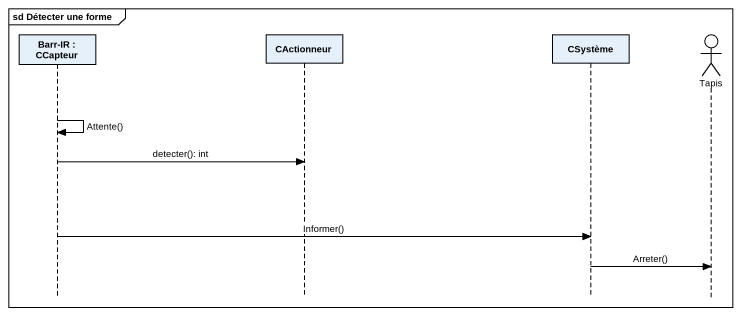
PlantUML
@startuml
mainframe sd Détecter une forme
hide footbox
participant "Barr-IR : CCapteur" as Barr_IR
participant CActionneur
participant CSystème
actor Tapis

Barr_IR -> Barr_IR : Attente()
Barr_IR -> CActionneur : detecter(): int
Barr_IR -> CSystème : Informer()
CSystème -> Tapis : Arreter()
@enduml
